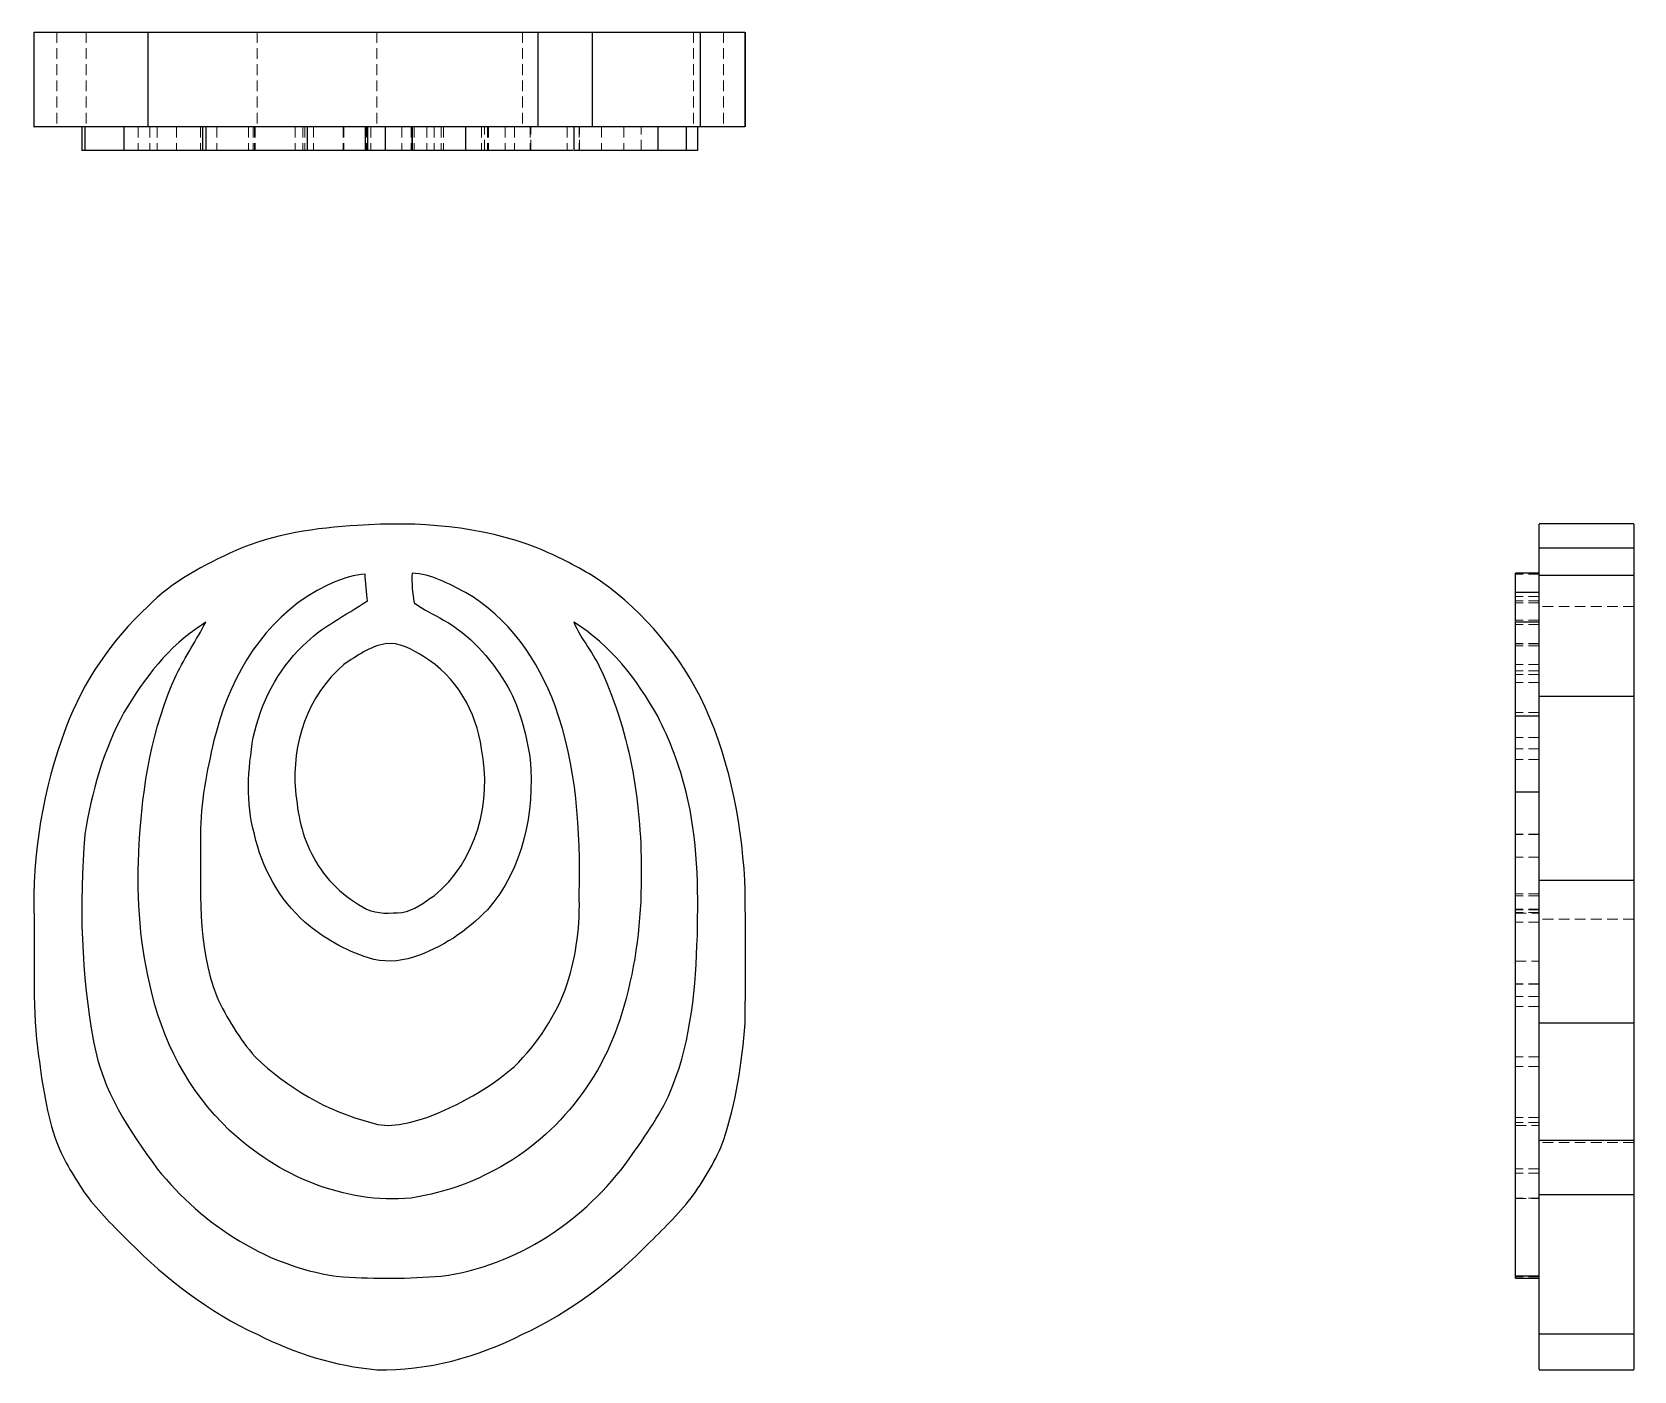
# Model space of a CAD drawing. Header units: millimetres. Extents: x 41 to 230, y 7 to 165.
import ezdxf

# ---------------------------------------------------------------- set-up
doc = ezdxf.new("R2010")
doc.units = ezdxf.units.MM
doc.linetypes.add('HIDDEN', pattern=[1.905, 1.27, -0.635])

msp = doc.modelspace()

# ---------------------------------------------------------------- linework, layer by layer
at = {"color": 7, "linetype": 'Continuous', "lineweight": 25}
for p, q in [((41.01, 165), (41.01, 153.8)), ((54.45, 165), (54.45, 153.8)), ((100.53, 165), (100.53, 153.8)), ((106.95, 165), (106.95, 153.8)), ((119.7, 165), (119.7, 153.8)), ((124.98, 165), (124.98, 153.8)), ((125.06, 153.8), (125.06, 165)), ((46.66, 153.8), (46.66, 151)), ((47.04, 153.8), (47.04, 151)), ((51.64, 153.8), (51.64, 151)), ((60.91, 153.8), (60.91, 151)), ((61.31, 153.8), (61.31, 151)), ((73.27, 153.8), (73.27, 151)), ((80.12, 153.8), (80.12, 151)), ((80.41, 153.8), (80.41, 151)), ((82.51, 153.8), (82.51, 151)), ((85.66, 153.8), (85.66, 151)), ((85.67, 153.8), (85.67, 151)), ((91.98, 153.8), (91.98, 151)), ((104.77, 153.8), (104.77, 151)), ((114.69, 153.8), (114.69, 151)), ((118.04, 153.8), (118.04, 151)), ((119.41, 151), (119.41, 153.8)), ((61.31, 151), (60.91, 151)), ((230, 106.92), (218.8, 106.92)), ((230, 104.07), (218.8, 104.07)), ((218.8, 101.12), (216, 101.12)), ((230, 100.83), (218.8, 100.83)), ((218.8, 98.85), (216, 98.85)), ((61.31, 95.32), (60.91, 95.05)), ((218.8, 95.31), (216, 95.31)), ((230, 86.57), (218.8, 86.57)), ((218.8, 84.22), (216, 84.22)), ((218.8, 75.25), (216, 75.25)), ((230, 64.83), (218.8, 64.83)), ((230, 47.97), (218.8, 47.97)), ((230, 34.15), (218.8, 34.15)), ((230, 27.72), (218.8, 27.72)), ((218.8, 18.13), (216, 18.13)), ((216, 17.87), (218.8, 17.87)), ((230, 11.25), (218.8, 11.25)), ((218.8, 7.07), (230, 7.07))]:
    msp.add_line(p, q, dxfattribs=at)
at = {"color": 7, "linetype": 'HIDDEN', "lineweight": 18}
for p, q in [((41.04, 165), (41.04, 153.8)), ((43.7, 165), (43.7, 153.8)), ((47.17, 165), (47.17, 153.8)), ((67.37, 165), (67.37, 153.8)), ((81.52, 165), (81.52, 153.8)), ((98.72, 165), (98.72, 153.8)), ((118.92, 165), (118.92, 153.8)), ((122.48, 165), (122.48, 153.8)), ((125.01, 165), (125.01, 153.8)), ((53.33, 153.8), (53.33, 151)), ((54.71, 153.8), (54.71, 151)), ((55.58, 153.8), (55.58, 151)), ((57.84, 153.8), (57.84, 151)), ((60.7, 153.8), (60.7, 151)), ((62.6, 153.8), (62.6, 151)), ((66.35, 153.8), (66.35, 151)), ((66.92, 153.8), (66.92, 151)), ((67.07, 153.8), (67.07, 151)), ((67.14, 153.8), (67.14, 151)), ((71.87, 153.8), (71.87, 151)), ((72.77, 153.8), (72.77, 151)), ((73.03, 153.8), (73.03, 151)), ((74.05, 153.8), (74.05, 151)), ((77.53, 153.8), (77.53, 151)), ((77.63, 153.8), (77.63, 151)), ((80.31, 153.8), (80.31, 151)), ((80.8, 153.8), (80.8, 151)), ((84.48, 153.8), (84.48, 151)), ((85.57, 153.8), (85.57, 151)), ((85.91, 153.8), (85.91, 151)), ((87.42, 153.8), (87.42, 151)), ((88.28, 153.8), (88.28, 151)), ((89.13, 153.8), (89.13, 151)), ((89.4, 153.8), (89.4, 151)), ((93.87, 153.8), (93.87, 151)), ((94.25, 151), (94.25, 153.8)), ((94.59, 153.8), (94.59, 151)), ((94.7, 153.8), (94.7, 151)), ((96.69, 153.8), (96.69, 151)), ((97.77, 153.8), (97.77, 151)), ((99.63, 153.8), (99.63, 151)), ((99.72, 151), (99.72, 153.8)), ((104.01, 153.8), (104.01, 151)), ((105.41, 153.8), (105.41, 151)), ((105.44, 151), (105.44, 153.8)), ((108.04, 153.8), (108.04, 151)), ((110.69, 153.8), (110.69, 151)), ((112.75, 151), (112.75, 153.8)), ((62.38, 151), (62.6, 151)), ((85.67, 151), (85.68, 151)), ((218.8, 100.99), (216, 100.99)), ((218.8, 98.34), (216, 98.34)), ((218.8, 97.83), (216, 97.83)), ((218.8, 97.63), (216, 97.63)), ((230, 97.18), (218.8, 97.18)), ((218.8, 95.56), (216, 95.56)), ((218.8, 95.32), (216, 95.32)), ((218.8, 95.05), (216, 95.05)), ((218.8, 92.8), (216, 92.8)), ((218.8, 92.78), (216, 92.78)), ((218.8, 92.53), (216, 92.53)), ((218.8, 90.33), (216, 90.33)), ((218.8, 89.57), (216, 89.57)), ((218.8, 89.13), (216, 89.13)), ((218.8, 88.22), (216, 88.22)), ((218.8, 84.66), (216, 84.66)), ((218.8, 81.71), (216, 81.71)), ((218.8, 80.38), (216, 80.38)), ((218.8, 79.11), (216, 79.11)), ((218.8, 70.3), (216, 70.3)), ((218.8, 70.25), (216, 70.25)), ((218.8, 67.58), (216, 67.58)), ((218.8, 63.25), (216, 63.25)), ((218.8, 63.03), (216, 63.03)), ((218.8, 61.46), (216, 61.46)), ((218.8, 61.38), (216, 61.38)), ((218.8, 61.07), (216, 61.07)), ((216, 60.98), (218.8, 60.98)), ((218.8, 59.9), (216, 59.9)), ((230, 60.26), (218.8, 60.26)), ((216, 55.31), (218.8, 55.31)), ((218.8, 52.62), (216, 52.62)), ((218.8, 52.58), (216, 52.58)), ((218.8, 51.15), (216, 51.15)), ((218.8, 49.96), (216, 49.96)), ((218.8, 44.01), (216, 44.01)), ((218.8, 42.86), (216, 42.86)), ((218.8, 36.86), (216, 36.86)), ((218.8, 36.25), (216, 36.25)), ((216, 35.92), (218.8, 35.92)), ((230, 33.91), (218.8, 33.91)), ((218.8, 30.79), (216, 30.79)), ((218.8, 30.27), (216, 30.27)), ((218.8, 27.32), (216, 27.32)), ((216, 27.29), (218.8, 27.29)), ((218.8, 18.02), (216, 18.02)), ((230, 7.07), (218.8, 7.07))]:
    msp.add_line(p, q, dxfattribs=at)
at = {"color": 7, "linetype": 'Continuous', "lineweight": 25}
for points, knots in [([(41.04, 165), (41.04, 165), (41.02, 165), (41.35, 165), (41.93, 165), (42.73, 165), (43.64, 165), (44.4, 165), (44.79, 165)], [0, 0, 0, 0, 0.114231, 0.317565, 0.520915, 0.680667, 0.840363, 1, 1, 1, 1]), ([(44.79, 153.8), (44.31, 153.8), (43.34, 153.8), (42.29, 153.8), (41.58, 153.8), (41.18, 153.8), (41.01, 153.8), (41.02, 153.8), (41.03, 153.8)], [0, 0, 0, 0, 0.2031683, 0.4064333, 0.6097729, 0.769566, 0.9293273, 1, 1, 1, 1]), ([(47.04, 151), (46.92, 151), (46.71, 151), (46.69, 151), (46.68, 151)], [0, 0, 0, 0, 0.55612, 1, 1, 1, 1]), ([(60.86, 151), (60.83, 151), (60.72, 151), (60.71, 151), (60.71, 151)], [0, 0, 0, 0, 0.266051, 1, 1, 1, 1]), ([(62.28, 151), (62.03, 151), (61.69, 151), (61.44, 151), (61.37, 151)], [0, 0, 0, 0, 0.706845, 1, 1, 1, 1]), ([(82.51, 151), (82.01, 151), (81.28, 151), (80.62, 151), (80.41, 151)], [0, 0, 0, 0, 0.687958, 1, 1, 1, 1]), ([(85.57, 151), (85.26, 151), (84.62, 151), (83.58, 151), (82.87, 151), (82.51, 151)], [0, 0, 0, 0, 0.330035, 0.664676, 1, 1, 1, 1]), ([(104.66, 151), (104.56, 151), (104.28, 151), (103.62, 151), (102.92, 151), (102.57, 151)], [0, 0, 0, 0, 0.243304, 0.621072, 1, 1, 1, 1]), ([(119.39, 151), (119.4, 151), (119.42, 151), (119.27, 151), (118.85, 151), (118.31, 151), (118.04, 151)], [0, 0, 0, 0, 0.0905096, 0.4443677, 0.7219786, 1, 1, 1, 1]), ([(218.8, 104.07), (218.8, 104.41), (218.8, 105.1), (218.8, 105.84), (218.8, 106.4), (218.8, 106.74), (218.8, 106.91), (218.8, 106.9), (218.8, 106.9)], [0, 0, 0, 0, 0.18187, 0.363304, 0.54475, 0.726408, 0.916918, 1, 1, 1, 1]), ([(230, 106.89), (230, 106.88), (230, 106.86), (230, 106.51), (230, 105.91), (230, 105.15), (230, 104.43), (230, 104.07)], [0, 0, 0, 0, 0.187017, 0.429301, 0.619413, 0.809482, 1, 1, 1, 1]), ([(216, 95.42), (216, 95.54), (216, 96.29), (216, 97.49), (216, 98.39), (216, 98.85)], [0, 0, 0, 0, 0.087323, 0.542019, 1, 1, 1, 1]), ([(216, 17.89), (216, 17.88), (216, 17.86), (216, 18.01), (216, 18.13)], [0, 0, 0, 0, 0.17906, 1, 1, 1, 1]), ([(218.8, 7.1), (218.8, 7.11), (218.8, 7.12), (218.8, 7.57), (218.8, 8.37), (218.8, 9.56), (218.8, 10.69), (218.8, 11.25)], [0, 0, 0, 0, 0.150474, 0.345288, 0.540307, 0.770332, 1, 1, 1, 1]), ([(230, 11.25), (230, 10.77), (230, 9.8), (230, 8.67), (230, 7.86), (230, 7.36), (230, 7.09), (230, 7.09), (230, 7.09)], [0, 0, 0, 0, 0.194824, 0.389997, 0.585079, 0.73821, 0.891274, 1, 1, 1, 1])]:
    msp.add_open_spline(points, degree=3, knots=knots, dxfattribs=at)
for points in [[(44.79, 165), (46.79, 165), (50.23, 165), (54.45, 165)], [(54.45, 165), (57.36, 165), (61.1, 165), (64.85, 165)], [(64.85, 165), (69.38, 165), (74.34, 165), (79.24, 165)], [(79.24, 165), (86.4, 165), (93.79, 165), (100.53, 165)], [(100.53, 165), (102.73, 165), (104.9, 165), (106.95, 165)], [(106.95, 165), (112.36, 165), (116.73, 165), (119.7, 165)], [(119.7, 165), (123.01, 165), (124.54, 165), (124.98, 165)], [(54.45, 153.8), (50.23, 153.8), (46.79, 153.8), (44.79, 153.8)], [(64.85, 153.8), (61.1, 153.8), (57.36, 153.8), (54.45, 153.8)], [(79.24, 153.8), (74.34, 153.8), (69.38, 153.8), (64.85, 153.8)], [(100.53, 153.8), (93.79, 153.8), (86.4, 153.8), (79.24, 153.8)], [(106.95, 153.8), (104.9, 153.8), (102.73, 153.8), (100.53, 153.8)], [(119.7, 153.8), (116.73, 153.8), (112.36, 153.8), (106.95, 153.8)], [(124.98, 153.8), (124.54, 153.8), (123.01, 153.8), (119.7, 153.8)], [(51.64, 151), (49.23, 151), (47.8, 151), (47.04, 151)], [(60.91, 151), (56.92, 151), (54.02, 151), (51.64, 151)], [(73.27, 151), (67.42, 151), (63.87, 151), (62.28, 151)], [(80.12, 151), (77.62, 151), (75.36, 151), (73.27, 151)], [(80.41, 151), (80.34, 151), (80.19, 151), (80.12, 151)], [(91.98, 151), (90, 151), (87.94, 151), (85.67, 151)], [(102.57, 151), (100.54, 151), (97.08, 151), (91.98, 151)], [(114.69, 151), (112.24, 151), (109.1, 151), (104.77, 151)], [(118.04, 151), (117.34, 151), (116.1, 151), (114.69, 151)], [(79.24, 106.74), (74.34, 106.46), (69.38, 105.76), (64.85, 103.78)], [(100.53, 104.07), (93.79, 106.7), (86.4, 107.26), (79.24, 106.74)], [(106.95, 100.83), (104.9, 102.08), (102.73, 103.12), (100.53, 104.07)], [(218.8, 100.83), (218.8, 102.08), (218.8, 103.12), (218.8, 104.07)], [(230, 104.07), (230, 103.12), (230, 102.08), (230, 100.83)], [(64.85, 103.78), (61.1, 102.09), (57.36, 100.13), (54.45, 97.18)], [(80.12, 100.99), (77.62, 100.79), (75.36, 99.64), (73.27, 98.34)], [(80.41, 97.83), (80.34, 98.62), (80.19, 100.2), (80.12, 100.99)], [(85.67, 101.12), (85.64, 99.94), (85.72, 98.78), (85.91, 97.63)], [(91.98, 98.85), (90, 99.86), (87.94, 101.02), (85.67, 101.12)], [(119.7, 86.57), (116.73, 92.29), (112.36, 97.31), (106.95, 100.83)], [(216, 98.85), (216, 99.86), (216, 101.02), (216, 101.12)], [(218.8, 86.57), (218.8, 92.29), (218.8, 97.31), (218.8, 100.83)], [(230, 100.83), (230, 97.31), (230, 92.29), (230, 86.57)], [(102.57, 85.46), (100.54, 90.86), (97.08, 95.94), (91.98, 98.85)], [(54.45, 97.18), (50.23, 93.2), (46.79, 88.32), (44.79, 82.85)], [(73.27, 98.34), (67.42, 94.54), (63.87, 88.01), (62.28, 81.35)], [(72.77, 92.53), (74.97, 94.76), (77.81, 96.14), (80.41, 97.83)], [(85.91, 97.63), (86.95, 96.76), (88.26, 96.28), (89.4, 95.56)], [(60.91, 95.05), (56.92, 92.52), (54.02, 88.66), (51.64, 84.66)], [(57.84, 89.13), (58.9, 91.24), (60.2, 93.23), (61.31, 95.32)], [(89.4, 95.56), (92.49, 93.89), (94.82, 91.14), (96.69, 88.22)], [(104.77, 95.31), (105.66, 93.29), (107.16, 91.6), (108.04, 89.57)], [(114.69, 84.22), (112.24, 88.57), (109.1, 92.69), (104.77, 95.31)], [(216, 84.22), (216, 88.57), (216, 92.69), (216, 95.31)], [(82.51, 92.78), (80.69, 92.44), (79.13, 91.35), (77.63, 90.33)], [(87.04, 91.26), (85.7, 92.09), (84.15, 93), (82.51, 92.78)], [(66.92, 81.71), (67.79, 85.77), (69.75, 89.63), (72.77, 92.53)], [(93.87, 80.38), (93.31, 84.75), (90.86, 88.97), (87.04, 91.26)], [(53.44, 69.14), (53.85, 75.97), (54.94, 82.87), (57.84, 89.13)], [(77.63, 90.33), (73.36, 86.76), (71.42, 80.91), (71.91, 75.46)], [(108.04, 89.57), (111.54, 82.01), (112.84, 73.56), (112.74, 65.26)], [(96.69, 88.22), (98.34, 85.45), (99.14, 82.27), (99.63, 79.11)], [(105.41, 63.25), (105.59, 70.73), (105.13, 78.36), (102.57, 85.46)], [(124.98, 64.83), (124.54, 72.31), (123.01, 79.81), (119.7, 86.57)], [(218.8, 64.83), (218.8, 72.31), (218.8, 79.81), (218.8, 86.57)], [(230, 86.57), (230, 79.81), (230, 72.31), (230, 64.83)], [(51.64, 84.66), (49.23, 80.19), (47.8, 75.26), (47.04, 70.25)], [(118.04, 75.25), (117.34, 78.38), (116.1, 81.36), (114.69, 84.22)], [(216, 75.25), (216, 78.38), (216, 81.36), (216, 84.22)], [(44.79, 82.85), (42.05, 75.68), (40.79, 67.94), (41.04, 60.26)], [(67.07, 70.3), (65.97, 74.01), (66.31, 77.94), (66.92, 81.71)], [(62.28, 81.35), (61.42, 77.71), (60.65, 74), (60.7, 70.24)], [(88.28, 63.03), (93.32, 67.1), (95.13, 74.18), (93.87, 80.38)], [(99.63, 79.11), (100.13, 72.89), (98.83, 66.17), (94.59, 61.38)], [(71.91, 75.46), (72.19, 72.75), (72.62, 69.96), (74.05, 67.58)], [(119.37, 58.31), (119.49, 63.97), (119.44, 69.72), (118.04, 75.25)], [(216, 58.31), (216, 63.97), (216, 69.72), (216, 75.25)], [(47.04, 70.25), (46.33, 62.05), (46.59, 53.74), (48.1, 45.64)], [(60.7, 70.24), (60.72, 63.86), (60.25, 57.22), (62.6, 51.15)], [(73.03, 59.9), (69.99, 62.61), (67.91, 66.32), (67.07, 70.3)], [(54.71, 52.58), (53.37, 57.99), (53.15, 63.6), (53.44, 69.14)], [(74.05, 67.58), (75.4, 64.93), (77.69, 62.84), (80.31, 61.46)], [(112.74, 65.26), (112.75, 60.1), (112.12, 54.92), (110.69, 49.96)], [(125.01, 47.97), (125.07, 53.59), (125.11, 59.21), (124.98, 64.83)], [(218.8, 47.97), (218.8, 53.59), (218.8, 59.21), (218.8, 64.83)], [(230, 64.83), (230, 59.21), (230, 53.59), (230, 47.97)], [(84.48, 61.07), (85.93, 61.25), (87.08, 62.29), (88.28, 63.03)], [(104.01, 52.62), (105.09, 56.05), (105.56, 59.66), (105.41, 63.25)], [(80.31, 61.46), (81.59, 60.84), (83.1, 60.95), (84.48, 61.07)], [(94.59, 61.38), (92.17, 58.86), (89.16, 56.86), (85.83, 55.77)], [(41.04, 60.26), (41.08, 54.88), (40.81, 49.45), (41.57, 44.1)], [(80.52, 55.69), (77.76, 56.54), (75.23, 58.04), (73.03, 59.9)], [(116.45, 40.53), (118.69, 46.17), (119.17, 52.3), (119.37, 58.31)], [(216, 40.53), (216, 46.17), (216, 52.3), (216, 58.31)], [(85.83, 55.77), (84.12, 55.2), (82.24, 55.16), (80.52, 55.69)], [(64.12, 35.33), (59.27, 39.91), (56.06, 46.07), (54.71, 52.58)], [(62.6, 51.15), (63.79, 48.59), (65.27, 46.13), (67.14, 44.01)], [(97.77, 42.86), (100.53, 45.6), (102.73, 48.94), (104.01, 52.62)], [(110.69, 49.96), (108.42, 41.55), (102.56, 34.09), (94.7, 30.27)], [(122.48, 34.15), (123.93, 38.62), (124.65, 43.3), (125.01, 47.97)], [(218.8, 34.15), (218.8, 38.62), (218.8, 43.3), (218.8, 47.97)], [(230, 47.97), (230, 43.3), (230, 38.62), (230, 34.15)], [(48.1, 45.64), (49.06, 40.08), (52.32, 35.27), (55.58, 30.79)], [(41.57, 44.1), (42.02, 40.66), (42.52, 37.19), (43.7, 33.91)], [(67.14, 44.01), (70.93, 40.36), (75.68, 37.57), (80.8, 36.25)], [(87.42, 36.86), (91.17, 38.26), (94.72, 40.26), (97.77, 42.86)], [(111.33, 31.97), (113.23, 34.69), (115.21, 37.42), (116.45, 40.53)], [(216, 31.97), (216, 34.69), (216, 37.42), (216, 40.53)], [(80.8, 36.25), (82.99, 35.49), (85.3, 36.19), (87.42, 36.86)], [(85.57, 27.32), (77.66, 26.61), (69.83, 29.99), (64.12, 35.33)], [(118.92, 27.72), (120.3, 29.75), (121.6, 31.86), (122.48, 34.15)], [(218.8, 27.72), (218.8, 29.75), (218.8, 31.86), (218.8, 34.15)], [(230, 34.15), (230, 31.86), (230, 29.75), (230, 27.72)], [(43.7, 33.91), (44.6, 31.72), (45.83, 29.67), (47.17, 27.72)], [(55.58, 30.79), (61.01, 24.08), (68.83, 18.98), (77.53, 18.02)], [(89.13, 18.13), (98.08, 19.28), (106.12, 24.73), (111.33, 31.97)], [(216, 18.13), (216, 19.28), (216, 24.73), (216, 31.97)], [(94.7, 30.27), (91.87, 28.72), (88.72, 27.89), (85.57, 27.32)], [(47.17, 27.72), (48.68, 25.7), (50.5, 23.94), (52.28, 22.16)], [(113.81, 22.16), (115.59, 23.94), (117.41, 25.7), (118.92, 27.72)], [(218.8, 22.16), (218.8, 23.94), (218.8, 25.7), (218.8, 27.72)], [(230, 27.72), (230, 25.7), (230, 23.94), (230, 22.16)], [(52.28, 22.16), (56.66, 17.73), (61.7, 13.87), (67.37, 11.25)], [(98.72, 11.25), (104.39, 13.87), (109.43, 17.73), (113.81, 22.16)], [(218.8, 11.25), (218.8, 13.87), (218.8, 17.73), (218.8, 22.16)], [(230, 22.16), (230, 17.73), (230, 13.87), (230, 11.25)], [(77.53, 18.02), (81.39, 17.82), (85.28, 17.8), (89.13, 18.13)], [(67.37, 11.25), (71.77, 9.01), (76.59, 7.51), (81.52, 7.07)], [(81.52, 7.07), (87.49, 6.93), (93.43, 8.55), (98.72, 11.25)]]:
    msp.add_open_spline(points, degree=3, dxfattribs=at)

doc.saveas('drawing.dxf')
